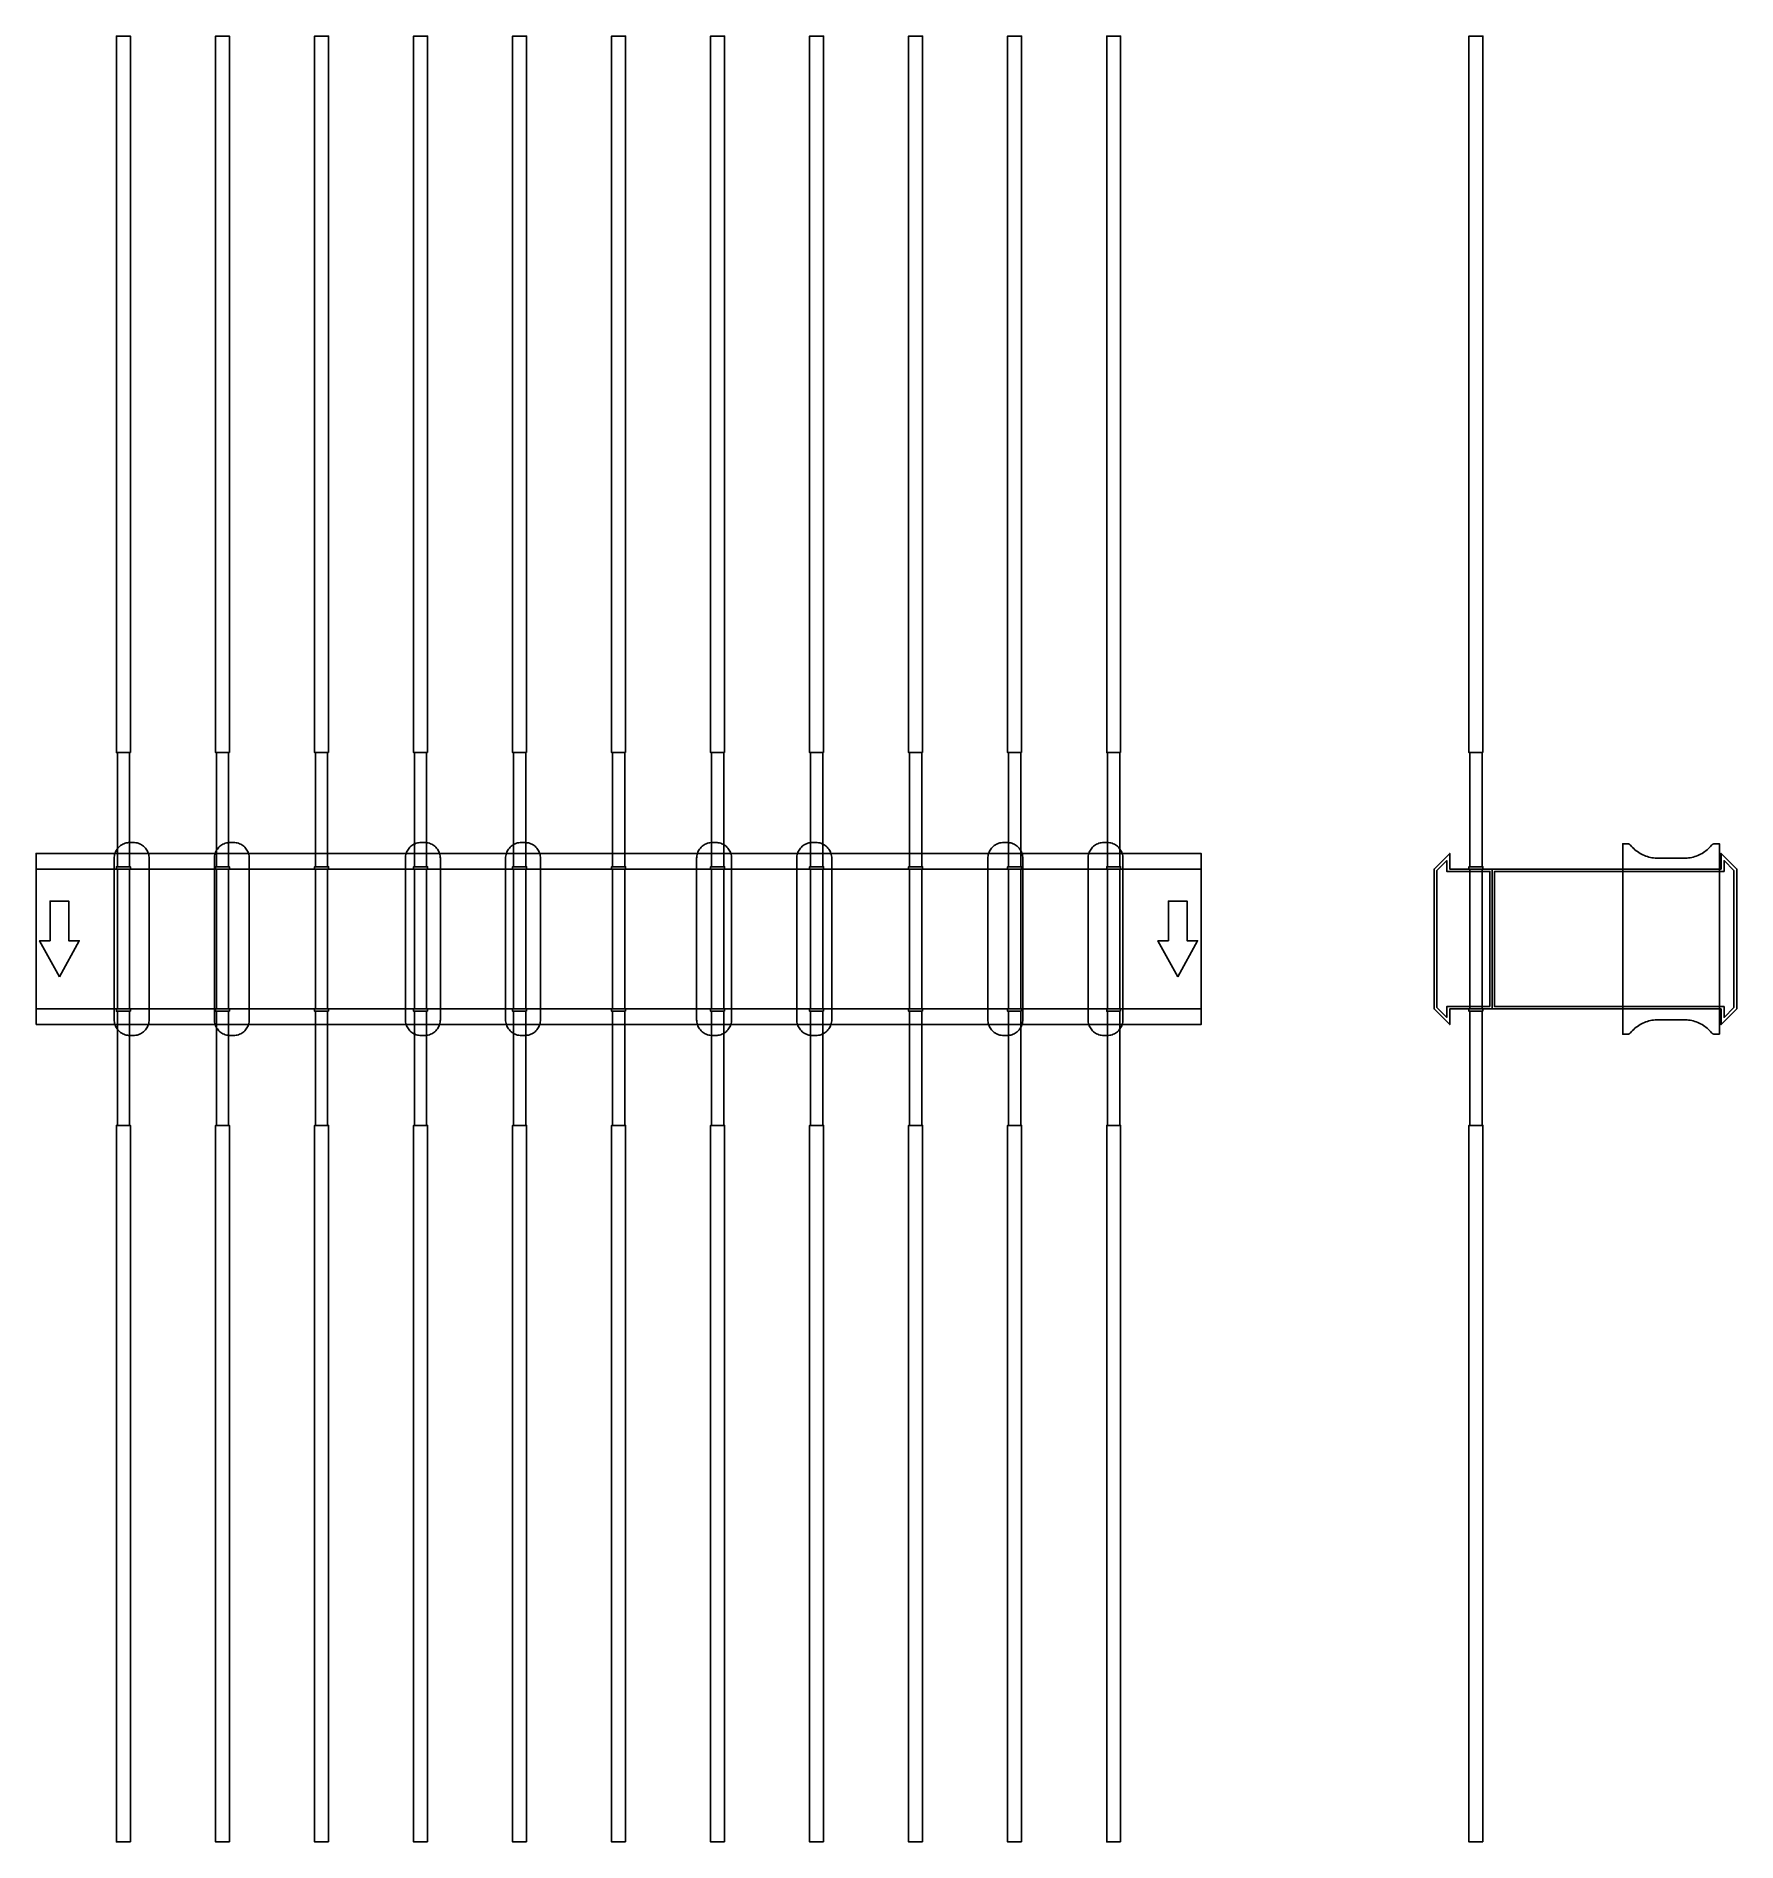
# Model space of a CAD drawing. Extents: x 0 to 1460, y -775 to 775.
import ezdxf

# ---------------------------------------------------------------- set-up
doc = ezdxf.new("R2010")
doc.units = 0
doc.layers.add('Halfen', color=7, linetype='CONTINUOUS')

msp = doc.modelspace()

# ---------------------------------------------------------------- linework, layer by layer
at = {"layer": 'Halfen', "color": 7}
for points in [[(81, 160), (81, 775), (69, 775), (69, 160)], [(166, 160), (166, 775), (154, 775), (154, 160)], [(251, 160), (251, 775), (239, 775), (239, 160)], [(336, 160), (336, 775), (324, 775), (324, 160)], [(421, 160), (421, 775), (409, 775), (409, 160)], [(506, 160), (506, 775), (494, 775), (494, 160)], [(591, 160), (591, 775), (579, 775), (579, 160)], [(676, 160), (676, 775), (664, 775), (664, 160)], [(761, 160), (761, 775), (749, 775), (749, 160)], [(846, 160), (846, 775), (834, 775), (834, 160)], [(931, 160), (931, 775), (919, 775), (919, 160)], [(1242, 160), (1242, 775), (1230, 775), (1230, 160)], [(80.25, 62), (80.25, 160), (69.75, 160), (69.75, 62)], [(165.25, 62), (165.25, 160), (154.75, 160), (154.75, 62)], [(250.25, 62), (250.25, 160), (239.75, 160), (239.75, 62)], [(335.25, 62), (335.25, 160), (324.75, 160), (324.75, 62)], [(420.25, 62), (420.25, 160), (409.75, 160), (409.75, 62)], [(505.25, 62), (505.25, 160), (494.75, 160), (494.75, 62)], [(590.25, 62), (590.25, 160), (579.75, 160), (579.75, 62)], [(675.25, 62), (675.25, 160), (664.75, 160), (664.75, 62)], [(760.25, 62), (760.25, 160), (749.75, 160), (749.75, 62)], [(845.25, 62), (845.25, 160), (834.75, 160), (834.75, 62)], [(930.25, 62), (930.25, 160), (919.75, 160), (919.75, 62)], [(1241.25, 62), (1241.25, 160), (1230.75, 160), (1230.75, 62)], [(97, -69.3), (97, -56.8), (97, 69.3), (96.958, 70.359), (96.834, 71.412), (96.627, 72.452), (96.339, 73.472), (95.972, 74.466), (95.529, 75.429), (95.011, 76.354), (94.422, 77.235), (93.765, 78.068), (93.046, 78.846), (92.268, 79.565), (91.435, 80.222), (90.554, 80.811), (89.629, 81.329), (88.666, 81.772), (87.672, 82.139), (86.652, 82.427), (85.612, 82.634), (84.559, 82.758), (83.5, 82.8), (80.5, 82.8), (79.441, 82.758), (78.388, 82.634), (77.348, 82.427), (76.328, 82.139), (75.334, 81.772), (74.371, 81.329), (73.446, 80.811), (72.565, 80.222), (71.732, 79.565), (70.954, 78.846), (70.235, 78.068), (69.578, 77.235), (68.989, 76.354), (68.471, 75.429), (68.028, 74.466), (67.661, 73.472), (67.373, 72.452), (67.166, 71.412), (67.042, 70.359), (67, 69.3), (67, -56.8), (67, -69.3), (67.042, -70.359), (67.166, -71.412), (67.373, -72.452), (67.661, -73.472), (68.028, -74.466), (68.471, -75.429), (68.989, -76.354), (69.578, -77.235), (70.235, -78.068), (70.954, -78.846), (71.732, -79.565), (72.565, -80.222), (73.446, -80.811), (74.371, -81.329), (75.334, -81.772), (76.328, -82.139), (77.348, -82.427), (78.388, -82.634), (79.441, -82.758), (80.5, -82.8), (83.5, -82.8), (84.559, -82.758), (85.612, -82.634), (86.652, -82.427), (87.672, -82.139), (88.666, -81.772), (89.629, -81.329), (90.554, -80.811), (91.435, -80.222), (92.268, -79.565), (93.046, -78.846), (93.765, -78.068), (94.422, -77.235), (95.011, -76.354), (95.529, -75.429), (95.972, -74.466), (96.339, -73.472), (96.627, -72.452), (96.834, -71.412), (96.958, -70.359), (97, -69.3)], [(183, -69.3), (183, -56.8), (183, 69.3), (182.958, 70.359), (182.834, 71.412), (182.627, 72.452), (182.339, 73.472), (181.972, 74.466), (181.529, 75.429), (181.011, 76.354), (180.422, 77.235), (179.765, 78.068), (179.046, 78.846), (178.268, 79.565), (177.435, 80.222), (176.554, 80.811), (175.629, 81.329), (174.666, 81.772), (173.672, 82.139), (172.652, 82.427), (171.612, 82.634), (170.559, 82.758), (169.5, 82.8), (166.5, 82.8), (165.441, 82.758), (164.388, 82.634), (163.348, 82.427), (162.328, 82.139), (161.334, 81.772), (160.371, 81.329), (159.446, 80.811), (158.565, 80.222), (157.732, 79.565), (156.954, 78.846), (156.235, 78.068), (155.578, 77.235), (154.989, 76.354), (154.471, 75.429), (154.028, 74.466), (153.661, 73.472), (153.373, 72.452), (153.166, 71.412), (153.042, 70.359), (153, 69.3), (153, -56.8), (153, -69.3), (153.042, -70.359), (153.166, -71.412), (153.373, -72.452), (153.661, -73.472), (154.028, -74.466), (154.471, -75.429), (154.989, -76.354), (155.578, -77.235), (156.235, -78.068), (156.954, -78.846), (157.732, -79.565), (158.565, -80.222), (159.446, -80.811), (160.371, -81.329), (161.334, -81.772), (162.328, -82.139), (163.348, -82.427), (164.388, -82.634), (165.441, -82.758), (166.5, -82.8), (169.5, -82.8), (170.559, -82.758), (171.612, -82.634), (172.652, -82.427), (173.672, -82.139), (174.666, -81.772), (175.629, -81.329), (176.554, -80.811), (177.435, -80.222), (178.268, -79.565), (179.046, -78.846), (179.765, -78.068), (180.422, -77.235), (181.011, -76.354), (181.529, -75.429), (181.972, -74.466), (182.339, -73.472), (182.627, -72.452), (182.834, -71.412), (182.958, -70.359), (183, -69.3)], [(347, -69.3), (347, -56.8), (347, 69.3), (346.958, 70.359), (346.834, 71.412), (346.627, 72.452), (346.339, 73.472), (345.972, 74.466), (345.529, 75.429), (345.011, 76.354), (344.422, 77.235), (343.765, 78.068), (343.046, 78.846), (342.268, 79.565), (341.435, 80.222), (340.554, 80.811), (339.629, 81.329), (338.666, 81.772), (337.672, 82.139), (336.652, 82.427), (335.612, 82.634), (334.559, 82.758), (333.5, 82.8), (330.5, 82.8), (329.441, 82.758), (328.388, 82.634), (327.348, 82.427), (326.328, 82.139), (325.334, 81.772), (324.371, 81.329), (323.446, 80.811), (322.565, 80.222), (321.732, 79.565), (320.954, 78.846), (320.235, 78.068), (319.578, 77.235), (318.989, 76.354), (318.471, 75.429), (318.028, 74.466), (317.661, 73.472), (317.373, 72.452), (317.166, 71.412), (317.042, 70.359), (317, 69.3), (317, -56.8), (317, -69.3), (317.042, -70.359), (317.166, -71.412), (317.373, -72.452), (317.661, -73.472), (318.028, -74.466), (318.471, -75.429), (318.989, -76.354), (319.578, -77.235), (320.235, -78.068), (320.954, -78.846), (321.732, -79.565), (322.565, -80.222), (323.446, -80.811), (324.371, -81.329), (325.334, -81.772), (326.328, -82.139), (327.348, -82.427), (328.388, -82.634), (329.441, -82.758), (330.5, -82.8), (333.5, -82.8), (334.559, -82.758), (335.612, -82.634), (336.652, -82.427), (337.672, -82.139), (338.666, -81.772), (339.629, -81.329), (340.554, -80.811), (341.435, -80.222), (342.268, -79.565), (343.046, -78.846), (343.765, -78.068), (344.422, -77.235), (345.011, -76.354), (345.529, -75.429), (345.972, -74.466), (346.339, -73.472), (346.627, -72.452), (346.834, -71.412), (346.958, -70.359), (347, -69.3)], [(433, -69.3), (433, -56.8), (433, 69.3), (432.958, 70.359), (432.834, 71.412), (432.627, 72.452), (432.339, 73.472), (431.972, 74.466), (431.529, 75.429), (431.011, 76.354), (430.422, 77.235), (429.765, 78.068), (429.046, 78.846), (428.268, 79.565), (427.435, 80.222), (426.554, 80.811), (425.629, 81.329), (424.666, 81.772), (423.672, 82.139), (422.652, 82.427), (421.612, 82.634), (420.559, 82.758), (419.5, 82.8), (416.5, 82.8), (415.441, 82.758), (414.388, 82.634), (413.348, 82.427), (412.328, 82.139), (411.334, 81.772), (410.371, 81.329), (409.446, 80.811), (408.565, 80.222), (407.732, 79.565), (406.954, 78.846), (406.235, 78.068), (405.578, 77.235), (404.989, 76.354), (404.471, 75.429), (404.028, 74.466), (403.661, 73.472), (403.373, 72.452), (403.166, 71.412), (403.042, 70.359), (403, 69.3), (403, -56.8), (403, -69.3), (403.042, -70.359), (403.166, -71.412), (403.373, -72.452), (403.661, -73.472), (404.028, -74.466), (404.471, -75.429), (404.989, -76.354), (405.578, -77.235), (406.235, -78.068), (406.954, -78.846), (407.732, -79.565), (408.565, -80.222), (409.446, -80.811), (410.371, -81.329), (411.334, -81.772), (412.328, -82.139), (413.348, -82.427), (414.388, -82.634), (415.441, -82.758), (416.5, -82.8), (419.5, -82.8), (420.559, -82.758), (421.612, -82.634), (422.652, -82.427), (423.672, -82.139), (424.666, -81.772), (425.629, -81.329), (426.554, -80.811), (427.435, -80.222), (428.268, -79.565), (429.046, -78.846), (429.765, -78.068), (430.422, -77.235), (431.011, -76.354), (431.529, -75.429), (431.972, -74.466), (432.339, -73.472), (432.627, -72.452), (432.834, -71.412), (432.958, -70.359), (433, -69.3)], [(597, -69.3), (597, -56.8), (597, 69.3), (596.958, 70.359), (596.834, 71.412), (596.627, 72.452), (596.339, 73.472), (595.972, 74.466), (595.529, 75.429), (595.011, 76.354), (594.422, 77.235), (593.765, 78.068), (593.046, 78.846), (592.268, 79.565), (591.435, 80.222), (590.554, 80.811), (589.629, 81.329), (588.666, 81.772), (587.672, 82.139), (586.652, 82.427), (585.612, 82.634), (584.559, 82.758), (583.5, 82.8), (580.5, 82.8), (579.441, 82.758), (578.388, 82.634), (577.348, 82.427), (576.328, 82.139), (575.334, 81.772), (574.371, 81.329), (573.446, 80.811), (572.565, 80.222), (571.732, 79.565), (570.954, 78.846), (570.235, 78.068), (569.578, 77.235), (568.989, 76.354), (568.471, 75.429), (568.028, 74.466), (567.661, 73.472), (567.373, 72.452), (567.166, 71.412), (567.042, 70.359), (567, 69.3), (567, -56.8), (567, -69.3), (567.042, -70.359), (567.166, -71.412), (567.373, -72.452), (567.661, -73.472), (568.028, -74.466), (568.471, -75.429), (568.989, -76.354), (569.578, -77.235), (570.235, -78.068), (570.954, -78.846), (571.732, -79.565), (572.565, -80.222), (573.446, -80.811), (574.371, -81.329), (575.334, -81.772), (576.328, -82.139), (577.348, -82.427), (578.388, -82.634), (579.441, -82.758), (580.5, -82.8), (583.5, -82.8), (584.559, -82.758), (585.612, -82.634), (586.652, -82.427), (587.672, -82.139), (588.666, -81.772), (589.629, -81.329), (590.554, -80.811), (591.435, -80.222), (592.268, -79.565), (593.046, -78.846), (593.765, -78.068), (594.422, -77.235), (595.011, -76.354), (595.529, -75.429), (595.972, -74.466), (596.339, -73.472), (596.627, -72.452), (596.834, -71.412), (596.958, -70.359), (597, -69.3)], [(683, -69.3), (683, -56.8), (683, 69.3), (682.958, 70.359), (682.834, 71.412), (682.627, 72.452), (682.339, 73.472), (681.972, 74.466), (681.529, 75.429), (681.011, 76.354), (680.422, 77.235), (679.765, 78.068), (679.046, 78.846), (678.268, 79.565), (677.435, 80.222), (676.554, 80.811), (675.629, 81.329), (674.666, 81.772), (673.672, 82.139), (672.652, 82.427), (671.612, 82.634), (670.559, 82.758), (669.5, 82.8), (666.5, 82.8), (665.441, 82.758), (664.388, 82.634), (663.348, 82.427), (662.328, 82.139), (661.334, 81.772), (660.371, 81.329), (659.446, 80.811), (658.565, 80.222), (657.732, 79.565), (656.954, 78.846), (656.235, 78.068), (655.578, 77.235), (654.989, 76.354), (654.471, 75.429), (654.028, 74.466), (653.661, 73.472), (653.373, 72.452), (653.166, 71.412), (653.042, 70.359), (653, 69.3), (653, -56.8), (653, -69.3), (653.042, -70.359), (653.166, -71.412), (653.373, -72.452), (653.661, -73.472), (654.028, -74.466), (654.471, -75.429), (654.989, -76.354), (655.578, -77.235), (656.235, -78.068), (656.954, -78.846), (657.732, -79.565), (658.565, -80.222), (659.446, -80.811), (660.371, -81.329), (661.334, -81.772), (662.328, -82.139), (663.348, -82.427), (664.388, -82.634), (665.441, -82.758), (666.5, -82.8), (669.5, -82.8), (670.559, -82.758), (671.612, -82.634), (672.652, -82.427), (673.672, -82.139), (674.666, -81.772), (675.629, -81.329), (676.554, -80.811), (677.435, -80.222), (678.268, -79.565), (679.046, -78.846), (679.765, -78.068), (680.422, -77.235), (681.011, -76.354), (681.529, -75.429), (681.972, -74.466), (682.339, -73.472), (682.627, -72.452), (682.834, -71.412), (682.958, -70.359), (683, -69.3)], [(847, -69.3), (847, -56.8), (847, 69.3), (846.958, 70.359), (846.834, 71.412), (846.627, 72.452), (846.339, 73.472), (845.972, 74.466), (845.529, 75.429), (845.011, 76.354), (844.422, 77.235), (843.765, 78.068), (843.046, 78.846), (842.268, 79.565), (841.435, 80.222), (840.554, 80.811), (839.629, 81.329), (838.666, 81.772), (837.672, 82.139), (836.652, 82.427), (835.612, 82.634), (834.559, 82.758), (833.5, 82.8), (830.5, 82.8), (829.441, 82.758), (828.388, 82.634), (827.348, 82.427), (826.328, 82.139), (825.334, 81.772), (824.371, 81.329), (823.446, 80.811), (822.565, 80.222), (821.732, 79.565), (820.954, 78.846), (820.235, 78.068), (819.578, 77.235), (818.989, 76.354), (818.471, 75.429), (818.028, 74.466), (817.661, 73.472), (817.373, 72.452), (817.166, 71.412), (817.042, 70.359), (817, 69.3), (817, -56.8), (817, -69.3), (817.042, -70.359), (817.166, -71.412), (817.373, -72.452), (817.661, -73.472), (818.028, -74.466), (818.471, -75.429), (818.989, -76.354), (819.578, -77.235), (820.235, -78.068), (820.954, -78.846), (821.732, -79.565), (822.565, -80.222), (823.446, -80.811), (824.371, -81.329), (825.334, -81.772), (826.328, -82.139), (827.348, -82.427), (828.388, -82.634), (829.441, -82.758), (830.5, -82.8), (833.5, -82.8), (834.559, -82.758), (835.612, -82.634), (836.652, -82.427), (837.672, -82.139), (838.666, -81.772), (839.629, -81.329), (840.554, -80.811), (841.435, -80.222), (842.268, -79.565), (843.046, -78.846), (843.765, -78.068), (844.422, -77.235), (845.011, -76.354), (845.529, -75.429), (845.972, -74.466), (846.339, -73.472), (846.627, -72.452), (846.834, -71.412), (846.958, -70.359), (847, -69.3)], [(933, -69.3), (933, -56.8), (933, 69.3), (932.958, 70.359), (932.834, 71.412), (932.627, 72.452), (932.339, 73.472), (931.972, 74.466), (931.529, 75.429), (931.011, 76.354), (930.422, 77.235), (929.765, 78.068), (929.046, 78.846), (928.268, 79.565), (927.435, 80.222), (926.554, 80.811), (925.629, 81.329), (924.666, 81.772), (923.672, 82.139), (922.652, 82.427), (921.612, 82.634), (920.559, 82.758), (919.5, 82.8), (916.5, 82.8), (915.441, 82.758), (914.388, 82.634), (913.348, 82.427), (912.328, 82.139), (911.334, 81.772), (910.371, 81.329), (909.446, 80.811), (908.565, 80.222), (907.732, 79.565), (906.954, 78.846), (906.235, 78.068), (905.578, 77.235), (904.989, 76.354), (904.471, 75.429), (904.028, 74.466), (903.661, 73.472), (903.373, 72.452), (903.166, 71.412), (903.042, 70.359), (903, 69.3), (903, -56.8), (903, -69.3), (903.042, -70.359), (903.166, -71.412), (903.373, -72.452), (903.661, -73.472), (904.028, -74.466), (904.471, -75.429), (904.989, -76.354), (905.578, -77.235), (906.235, -78.068), (906.954, -78.846), (907.732, -79.565), (908.565, -80.222), (909.446, -80.811), (910.371, -81.329), (911.334, -81.772), (912.328, -82.139), (913.348, -82.427), (914.388, -82.634), (915.441, -82.758), (916.5, -82.8), (919.5, -82.8), (920.559, -82.758), (921.612, -82.634), (922.652, -82.427), (923.672, -82.139), (924.666, -81.772), (925.629, -81.329), (926.554, -80.811), (927.435, -80.222), (928.268, -79.565), (929.046, -78.846), (929.765, -78.068), (930.422, -77.235), (931.011, -76.354), (931.529, -75.429), (931.972, -74.466), (932.339, -73.472), (932.627, -72.452), (932.834, -71.412), (932.958, -70.359), (933, -69.3)], [(1445, -81.8), (1445, 81.8), (1441, 81.8), (1440.846, 81.797), (1440.691, 81.786), (1440.538, 81.769), (1440.385, 81.746), (1440.234, 81.715), (1440.084, 81.678), (1439.936, 81.634), (1439.789, 81.584), (1439.646, 81.527), (1439.505, 81.464), (1439.366, 81.395), (1439.231, 81.32), (1439.1, 81.239), (1438.972, 81.153), (1438.848, 81.06), (1438.728, 80.963), (1438.613, 80.86), (1438.502, 80.752), (1438.397, 80.639), (1438.296, 80.522), (1437.41, 79.491), (1436.479, 78.5), (1435.505, 77.551), (1434.491, 76.646), (1433.437, 75.787), (1432.347, 74.975), (1431.222, 74.211), (1430.064, 73.499), (1428.876, 72.838), (1427.66, 72.23), (1426.418, 71.676), (1425.153, 71.178), (1423.867, 70.736), (1422.563, 70.351), (1421.243, 70.024), (1419.911, 69.756), (1418.567, 69.547), (1417.216, 69.397), (1415.859, 69.307), (1414.5, 69.277), (1392.5, 69.277), (1391.141, 69.307), (1389.784, 69.397), (1388.433, 69.547), (1387.089, 69.756), (1385.757, 70.024), (1384.437, 70.351), (1383.133, 70.736), (1381.847, 71.178), (1380.582, 71.676), (1379.34, 72.23), (1378.124, 72.838), (1376.936, 73.499), (1375.778, 74.211), (1374.653, 74.975), (1373.563, 75.787), (1372.509, 76.646), (1371.495, 77.551), (1370.521, 78.5), (1369.59, 79.491), (1368.704, 80.522), (1368.603, 80.639), (1368.498, 80.752), (1368.387, 80.86), (1368.272, 80.963), (1368.152, 81.06), (1368.028, 81.153), (1367.9, 81.239), (1367.769, 81.32), (1367.634, 81.395), (1367.495, 81.464), (1367.354, 81.527), (1367.211, 81.584), (1367.064, 81.634), (1366.916, 81.678), (1366.766, 81.715), (1366.615, 81.746), (1366.462, 81.769), (1366.309, 81.786), (1366.154, 81.797), (1366, 81.8), (1362, 81.8), (1362, -81.8), (1366, -81.8), (1366.154, -81.797), (1366.309, -81.786), (1366.462, -81.769), (1366.615, -81.746), (1366.766, -81.715), (1366.916, -81.678), (1367.064, -81.634), (1367.211, -81.584), (1367.354, -81.527), (1367.495, -81.464), (1367.634, -81.395), (1367.769, -81.32), (1367.9, -81.239), (1368.028, -81.153), (1368.152, -81.06), (1368.272, -80.963), (1368.387, -80.86), (1368.498, -80.752), (1368.603, -80.639), (1368.704, -80.522), (1369.59, -79.491), (1370.521, -78.5), (1371.495, -77.551), (1372.509, -76.646), (1373.563, -75.787), (1374.653, -74.975), (1375.778, -74.211), (1376.936, -73.499), (1378.124, -72.838), (1379.34, -72.23), (1380.582, -71.676), (1381.847, -71.178), (1383.133, -70.736), (1384.437, -70.351), (1385.757, -70.024), (1387.089, -69.756), (1388.433, -69.547), (1389.784, -69.397), (1391.141, -69.307), (1392.5, -69.277), (1414.5, -69.277), (1415.859, -69.307), (1417.216, -69.397), (1418.567, -69.547), (1419.911, -69.756), (1421.243, -70.024), (1422.563, -70.351), (1423.867, -70.736), (1425.153, -71.178), (1426.418, -71.676), (1427.66, -72.23), (1428.876, -72.838), (1430.064, -73.499), (1431.222, -74.211), (1432.347, -74.975), (1433.437, -75.787), (1434.491, -76.646), (1435.505, -77.551), (1436.479, -78.5), (1437.41, -79.491), (1438.296, -80.522), (1438.397, -80.639), (1438.502, -80.752), (1438.613, -80.86), (1438.728, -80.963), (1438.848, -81.06), (1438.972, -81.153), (1439.1, -81.239), (1439.231, -81.32), (1439.366, -81.395), (1439.505, -81.464), (1439.646, -81.527), (1439.789, -81.584), (1439.936, -81.634), (1440.084, -81.678), (1440.234, -81.715), (1440.385, -81.746), (1440.538, -81.769), (1440.691, -81.786), (1440.846, -81.797), (1441, -81.8)], [(0, -73.5), (1000, -73.5), (1000, 73.5), (0, 73.5)], [(81, 60), (81, 62), (69, 62), (69, 60)], [(166, 60), (166, 62), (154, 62), (154, 60)], [(251, 60), (251, 62), (239, 62), (239, 60)], [(336, 60), (336, 62), (324, 62), (324, 60)], [(421, 60), (421, 62), (409, 62), (409, 60)], [(506, 60), (506, 62), (494, 62), (494, 60)], [(591, 60), (591, 62), (579, 62), (579, 60)], [(676, 60), (676, 62), (664, 62), (664, 60)], [(761, 60), (761, 62), (749, 62), (749, 60)], [(846, 60), (846, 62), (834, 62), (834, 60)], [(931, 60), (931, 62), (919, 62), (919, 60)], [(1250, -60), (1250, 60), (1213.5, 60), (1213.5, 73.5), (1200, 60), (1200, -60), (1213.5, -73.5), (1213.5, -60)], [(1248, -58), (1248, 58), (1211, 58), (1211, 67.25), (1202.5, 58.75), (1202.5, -58.75), (1211, -67.25), (1211, -58)], [(1242, 60), (1242, 62), (1230, 62), (1230, 60)], [(1460, -60), (1460, 60), (1446.5, 73.5), (1446.5, 60), (1250, 60), (1250, -60), (1446.5, -60), (1446.5, -73.5)], [(1457.5, -58.75), (1457.5, 58.75), (1449, 67.25), (1449, 58), (1252, 58), (1252, -58), (1449, -58), (1449, -67.25)], [(0, -60), (1000, -60), (1000, 60), (0, 60)], [(80.25, -60), (80.25, 60), (69.75, 60), (69.75, -60)], [(165.25, -60), (165.25, 60), (154.75, 60), (154.75, -60)], [(250.25, -60), (250.25, 60), (239.75, 60), (239.75, -60)], [(335.25, -60), (335.25, 60), (324.75, 60), (324.75, -60)], [(420.25, -60), (420.25, 60), (409.75, 60), (409.75, -60)], [(505.25, -60), (505.25, 60), (494.75, 60), (494.75, -60)], [(590.25, -60), (590.25, 60), (579.75, 60), (579.75, -60)], [(675.25, -60), (675.25, 60), (664.75, 60), (664.75, -60)], [(760.25, -60), (760.25, 60), (749.75, 60), (749.75, -60)], [(845.25, -60), (845.25, 60), (834.75, 60), (834.75, -60)], [(930.25, -60), (930.25, 60), (919.75, 60), (919.75, -60)], [(1241.25, -60), (1241.25, 60), (1230.75, 60), (1230.75, -60)], [(20, -32.5), (37, -1.5), (28, -1.5), (28, 32.5), (12, 32.5), (12, -1.5), (3, -1.5)], [(980, -32.5), (997, -1.5), (988, -1.5), (988, 32.5), (972, 32.5), (972, -1.5), (963, -1.5)], [(81, -62), (81, -60), (69, -60), (69, -62)], [(80.25, -160), (80.25, -62), (69.75, -62), (69.75, -160)], [(166, -62), (166, -60), (154, -60), (154, -62)], [(165.25, -160), (165.25, -62), (154.75, -62), (154.75, -160)], [(251, -62), (251, -60), (239, -60), (239, -62)], [(250.25, -160), (250.25, -62), (239.75, -62), (239.75, -160)], [(336, -62), (336, -60), (324, -60), (324, -62)], [(335.25, -160), (335.25, -62), (324.75, -62), (324.75, -160)], [(421, -62), (421, -60), (409, -60), (409, -62)], [(420.25, -160), (420.25, -62), (409.75, -62), (409.75, -160)], [(506, -62), (506, -60), (494, -60), (494, -62)], [(505.25, -160), (505.25, -62), (494.75, -62), (494.75, -160)], [(591, -62), (591, -60), (579, -60), (579, -62)], [(590.25, -160), (590.25, -62), (579.75, -62), (579.75, -160)], [(676, -62), (676, -60), (664, -60), (664, -62)], [(675.25, -160), (675.25, -62), (664.75, -62), (664.75, -160)], [(761, -62), (761, -60), (749, -60), (749, -62)], [(760.25, -160), (760.25, -62), (749.75, -62), (749.75, -160)], [(846, -62), (846, -60), (834, -60), (834, -62)], [(845.25, -160), (845.25, -62), (834.75, -62), (834.75, -160)], [(931, -62), (931, -60), (919, -60), (919, -62)], [(930.25, -160), (930.25, -62), (919.75, -62), (919.75, -160)], [(1242, -62), (1242, -60), (1230, -60), (1230, -62)], [(1241.25, -160), (1241.25, -62), (1230.75, -62), (1230.75, -160)], [(81, -775), (81, -160), (69, -160), (69, -775)], [(166, -775), (166, -160), (154, -160), (154, -775)], [(251, -775), (251, -160), (239, -160), (239, -775)], [(336, -775), (336, -160), (324, -160), (324, -775)], [(421, -775), (421, -160), (409, -160), (409, -775)], [(506, -775), (506, -160), (494, -160), (494, -775)], [(591, -775), (591, -160), (579, -160), (579, -775)], [(676, -775), (676, -160), (664, -160), (664, -775)], [(761, -775), (761, -160), (749, -160), (749, -775)], [(846, -775), (846, -160), (834, -160), (834, -775)], [(931, -775), (931, -160), (919, -160), (919, -775)], [(1242, -775), (1242, -160), (1230, -160), (1230, -775)]]:
    msp.add_lwpolyline(points, close=True, dxfattribs=at)

doc.saveas('drawing.dxf')
